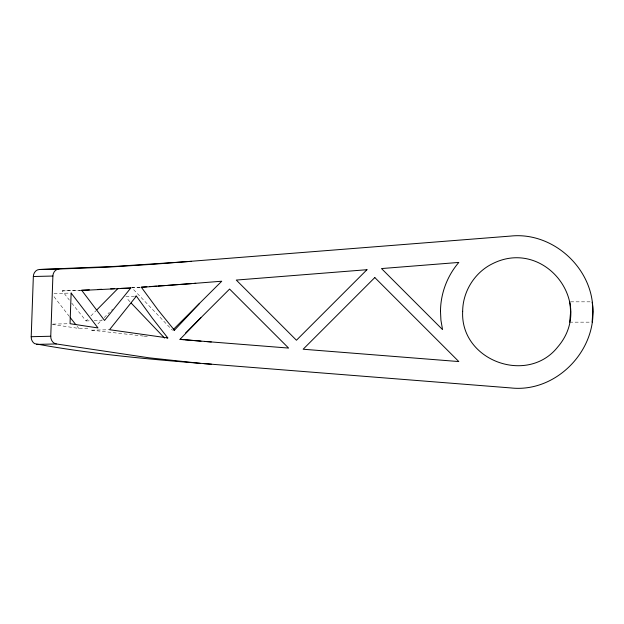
<?xml version="1.0" encoding="UTF-8"?>
<svg xmlns="http://www.w3.org/2000/svg" width="624" height="624" viewBox="0 0 624 624"><rect width="100%" height="100%" fill="white"/><g stroke="black" fill="none" stroke-linecap="round" stroke-linejoin="round"><path stroke-width="0.47" stroke-dasharray="3.12 2.34" d="M71.737 303.124L86.05 320.931L88.007 318.919M90.956 315.884L95.901 310.83M143.419 336.071L91.759 330.19L92.781 329.144M97.937 323.911L102.086 319.714M104.169 317.616L109.395 312.359M111.493 310.253L112.546 309.2M139.963 287.196L131.758 287.68L172.489 330.307M80.691 290.215L62.236 290.893L69.35 300.066M131.758 287.68L140.603 287.36M125.9 296.486L134.995 296.174M91.759 330.19L108.787 329.737M86.05 320.931L90.667 320.814M94.13 320.72L102.219 320.518M52.26 324.433L78.835 328.427L89.606 328.162M62.236 290.893L80.566 290.456M54.031 293.475L69.919 293.093M52.946 324.106L68.827 323.731M570.586 301.829L590.249 301.829M569.65 322.163L590.249 322.163M147.319 336.453L144.199 336.149M129.964 301.735L126.391 297.82M78.835 328.427L77.087 326.251M69.35 316.454L52.853 295.168"/><path stroke-width="0.94" d="M592.8 312L592.129 322.117M570.617 312L569.665 322.109M592.176 302.266C599.446 348.02 557.333 393.065 510.939 387.941L194.47 362.864C140.993 358.496 87.344 353.387 34.632 343.645C32.3 342.217 31.099 339.386 31.208 336.71L33.345 276.51C33.361 273.172 35.825 269.599 39.374 269.49L115.658 266.37L191.537 261.355M592.8 311.836C593.915 268.975 553.254 231.496 510.627 236.075L153.761 264.225L107.796 267.158L58.929 269.022C55.38 269.139 52.915 272.704 52.892 276.042L50.755 336.242C50.567 339.628 52.736 343.387 56.269 343.941L149.074 357.817L200.164 363.324M130.759 288.038L104.528 320.455L81.783 290.425L130.759 288.038L121.181 288.35M136.391 296.127L109.528 329.714L167.794 337.927L152.498 318.396L136.391 296.127L135.697 296.15M173.815 330.244L174.424 330.221L199.641 303.319M180.032 339.308L200.866 317.78M96.892 309.824L117.991 288.46M185.507 333.091L229.585 289.06L288.6 348.075L192.044 340.415M173.261 329.55L221.746 281.221L194.337 283.39M195.741 283.28L141.406 287.336L158.207 310.19L174.424 330.221M191.474 283.616L167.778 285.363M166.374 285.464L157.973 286.034M156.577 286.127L149.627 286.588M146.858 286.759L141.336 287.11M114.332 288.655L110.698 288.842M101.704 289.286L98.14 289.458M166.99 337.966L167.794 337.927M89.341 289.856L81.549 290.183M39.374 269.49L58.929 269.022M33.345 276.51L52.892 276.042M31.208 336.71L50.755 336.242M36.722 344.409L56.269 343.941M204.438 341.406L211.279 341.952M203.947 363.62L211.536 364.221M201.022 341.141L180.32 339.292M191.615 340.384L185.18 339.854M184.322 339.784L180.032 339.425M164.588 338.075L131.165 303.046M75.785 324.62L70.2 317.538M569.65 301.829L570.04 304.122M570.133 304.769L570.617 311.875M440.489 311.275L440.926 320.229L442.549 329.605L381.498 268.562L458.819 262.431C447.221 275.886 440.606 293.514 440.489 311.275M462.665 311.329C460.122 360.625 527.42 385.265 557.7 347.03C595.686 302.929 544.315 237.838 492.796 263.578C474.833 272.189 462.751 291.439 462.665 311.329M71.136 293.069L70.052 323.7L97.984 327.951L71.136 293.069M366.967 269.708L296.447 340.236L236.278 280.067L366.967 269.708M374.806 277.555L303.139 349.229L458.819 361.561L374.806 277.555"/></g></svg>
